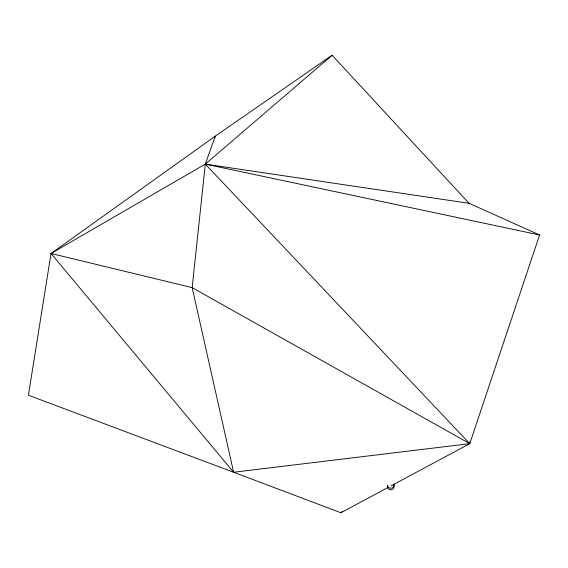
<?xml version="1.0" encoding="UTF-8"?>
<svg xmlns="http://www.w3.org/2000/svg" width="568" height="568" viewBox="0 0 568 568"><rect width="100%" height="100%" fill="white"/><g stroke="black" fill="none" stroke-linecap="round" stroke-linejoin="round"><path stroke-width="0.85" d="M390.869 485.959L469.757 443.658L539.6 234.982L469.04 203.301L332.102 55.245L215.286 136.128L205.318 164.117L192.161 287.628L233.625 472.249L340.878 512.755L388.526 487.209M214.697 137.804L215.286 136.128L51.042 253.477L28.4 395.229L233.625 472.249L469.757 443.658L469.757 441.89M233.625 472.249L51.042 253.477L205.318 164.117L332.102 55.245M340.878 512.755L342.227 511.612M51.042 253.477L192.161 287.628L469.757 443.658L205.318 164.117L469.04 203.301M205.318 164.117L539.6 234.982M393.787 484.092L393.929 486.194L393.759 485.413M387.468 485.406L387.596 487.436A3.238 3.018 -1 0 0 391.373 489.772A3.238 3.018 -1 0 0 393.943 486.272M387.596 487.436L387.277 485.924M393.915 484.689A3.238 3.018 -1 0 1 391.352 488.189A3.238 3.018 -1 0 1 387.568 485.846"/></g></svg>
